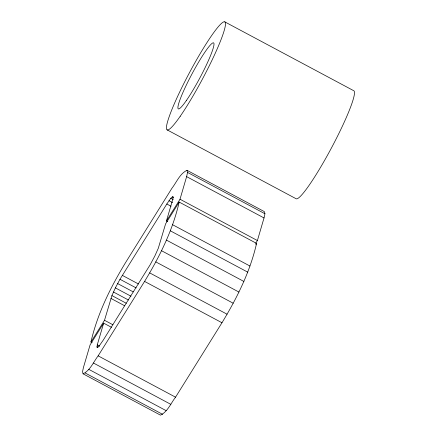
<?xml version="1.0" encoding="UTF-8"?>
<svg xmlns="http://www.w3.org/2000/svg" width="437" height="437" viewBox="0 0 437 437"><rect width="100%" height="100%" fill="white"/><g stroke="black" fill="none" stroke-linecap="round" stroke-linejoin="round"><path stroke-width="0.66" d="M103.656 323.145L90.088 344.902L83.407 367.593L82.533 371.723L83.096 373.826L160.494 415.15C167.655 411.736 170.872 403.214 175.548 397.178L221.974 322.752C236.996 298.012 250.106 271.798 256.574 243.404L179.175 202.08L165.607 223.837L158.276 248.32L154.824 256.027L150.235 264.636L103.247 340.128L99.265 345.864L97.074 347.612L97.254 344.902L103.656 323.145L111.457 327.308M167.639 221.63L166.437 220.991L180.006 199.234L186.626 176.63L187.539 172.424L186.97 170.304C179.815 173.718 176.592 182.24 171.916 188.276L125.627 262.49C110.55 287.284 97.467 313.591 90.929 342.04L92.131 342.679M255.623 243.42L257.404 240.558L264.024 217.954L264.937 213.748L264.369 211.628L186.97 170.304M90.929 342.04L104.503 320.283L111.927 295.592L115.379 287.885L119.973 279.276L166.819 204.003L170.801 198.267L172.997 196.519L173.21 197.333L172.79 199.294L166.437 220.991M83.096 373.826C90.251 370.407 93.474 361.891 98.15 355.855L144.576 281.423C159.598 256.688 172.708 230.468 179.175 202.08M255.858 244.551L256.574 243.404M224.76 21.85L353.757 90.727A61.218 7.232 -61.9 0 1 331.486 147.875A61.218 7.232 -61.9 0 1 296.155 198.769L167.158 129.893M187.539 172.424L264.937 213.748M186.626 176.63L264.024 217.954M180.006 199.234L257.404 240.558M172.173 196.836L173.374 197.475M170.801 198.267L173.199 199.545M168.977 200.709L172.577 202.631M166.819 204.003L171.02 206.242M172.549 224.7L249.953 266.024M170.403 230.856L247.801 272.185M166.492 240.126L243.89 281.45M161.499 250.707L238.897 292.036M155.763 261.883L233.161 303.207M149.678 272.89L227.076 314.214M144.576 281.423L221.974 322.752M122.311 275.359L138.507 284.006M119.973 279.276L136.169 287.923M117.608 283.547L133.209 291.878M115.379 287.885L130.98 296.215M113.44 291.992L128.44 300.001M111.927 295.592L126.326 303.278M110.932 298.433L124.731 305.802M104.503 320.283L112.899 324.767M97.254 344.902L99.658 346.18M96.856 346.792L98.052 347.437M98.15 355.855L175.548 397.178M93.447 363.027L170.845 404.356M88.744 369.325L166.147 410.649M85.215 373.007L162.613 414.331M180.208 116.28A61.218 7.232 -61.9 0 0 225.465 24.499A61.218 7.232 -61.9 0 0 182.196 86.832A61.218 7.232 -61.9 0 0 180.208 116.28M186.337 100.559A37.407 4.419 -61.9 0 0 213.988 44.481A37.407 4.419 -61.9 0 0 187.549 82.566A37.407 4.419 -61.9 0 0 186.337 100.559"/></g></svg>
